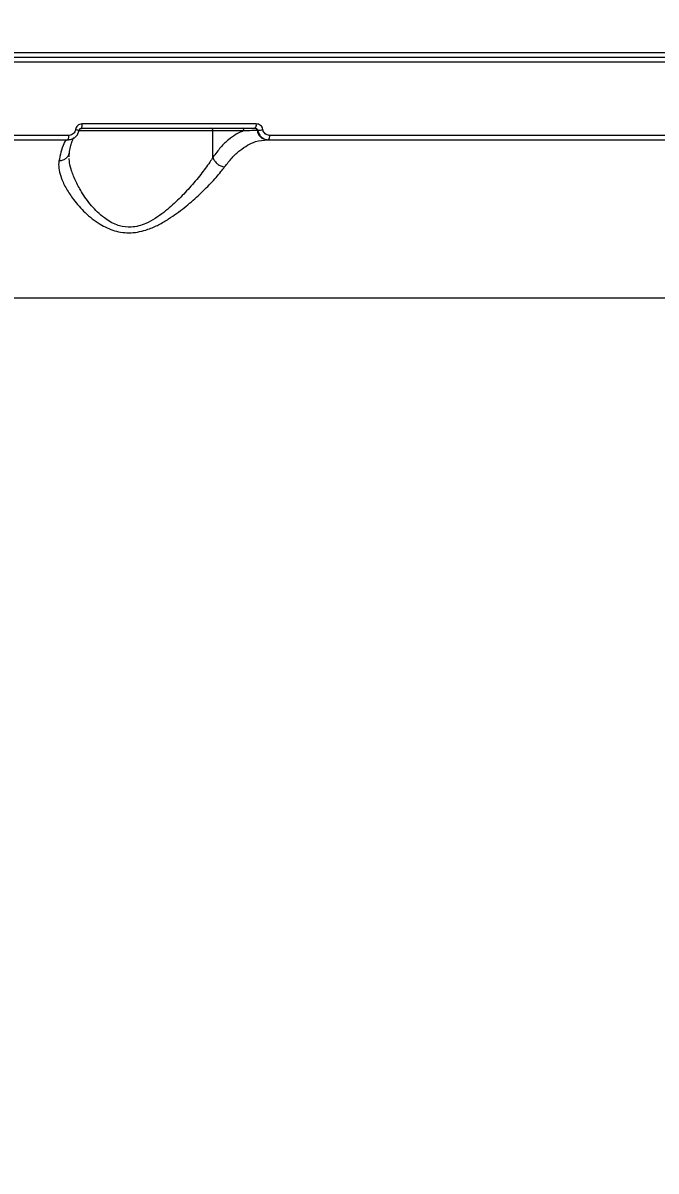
# Model space of a CAD drawing. Header units: millimetres. Extents: x -5238 to 5144, y -3542 to 5092.
# Drawn here: x 753.8 to 892, y -52.2 to 198.4 of the extents above; entities that cross this region are included whole.
import ezdxf

# ---------------------------------------------------------------- set-up
doc = ezdxf.new("R2010")
doc.units = ezdxf.units.MM
for name, color, linetype in [('DIKOM_ОБЪЕКТ', 7, 'Continuous'), ('DIKOM_РАЗМЕР_ЗОНА', 7, 'Continuous'), ('DIKOM_РАЗМЕР_ОБЪЕКТА', 7, 'Continuous')]:
    doc.layers.add(name, color=color, linetype=linetype)
doc.styles.add('style1', font='arial.ttf', dxfattribs={"width": 0.8})
doc.dimstyles.new('1-50', dxfattribs={"dimtxt": 300, "dimasz": 200, "dimexe": 100, "dimexo": 0, "dimgap": 100, "dimtad": 1, "dimtxsty": 'style1', "dimcen": 200, "dimclrd": 7, "dimclre": 7, "dimclrt": 7, "dimadec": 1, "dimazin": 2, "dimtfac": 1, "dimtmove": 0, "dimatfit": 2, "dimfxl": 0, "dimlwd": 25, "dimlwe": 18, "dimarcsym": 0})

# ---------------------------------------------------------------- blocks, each defined once
blk = doc.blocks.new('*D0')
at = {"layer": 'Defpoints', "color": 0, "transparency": 16777216}
for p in [(2469.51, 3229.24), (-4251.52, -643.28), (-419.57, -643.28)]:
    blk.add_point(p, dxfattribs=at)
at = {"layer": 'DIKOM_РАЗМЕР_ОБЪЕКТА', "color": 7, "lineweight": 18, "transparency": 16777216}
for p, q in [((2469.51, 3229.24), (-4351.52, 3229.24)), ((-419.57, -643.28), (-4351.52, -643.28))]:
    blk.add_line(p, q, dxfattribs=at)
at = {"layer": 'DIKOM_РАЗМЕР_ОБЪЕКТА', "color": 7, "lineweight": 25, "transparency": 16777216}
blk.add_line((-4251.52, 3029.24), (-4251.52, -443.28), dxfattribs=at)
at = {"layer": 'DIKOM_РАЗМЕР_ОБЪЕКТА', "color": 7, "transparency": 16777216}
for points in [[(-4284.86, 3029.24), (-4218.19, 3029.24), (-4251.52, 3229.24)], [(-4284.86, -443.28), (-4218.19, -443.28), (-4251.52, -643.28)]]:
    blk.add_solid(points, dxfattribs=at)
at = {"layer": 'DIKOM_РАЗМЕР_ОБЪЕКТА', "color": 7, "transparency": 16777216, "insert": (-4504.8, 1292.98), "char_height": 300, "attachment_point": 5, "rotation": 90, "style": 'style1'}
blk.add_mtext('3900', dxfattribs=at)
blk = doc.blocks.new('*D1')
at = {"layer": 'Defpoints', "color": 0, "transparency": 16777216}
for p in [(-4787.63, 5091.56), (3144.22, 5091.56), (-2554.16, -2403.28)]:
    blk.add_point(p, dxfattribs=at)
at = {"layer": 'DIKOM_РАЗМЕР_ЗОНА', "color": 7, "lineweight": 18, "transparency": 16777216}
for p, q in [((3144.22, 5091.56), (-4887.63, 5091.56)), ((-2554.16, -2403.28), (-4887.63, -2403.28))]:
    blk.add_line(p, q, dxfattribs=at)
at = {"layer": 'DIKOM_РАЗМЕР_ЗОНА', "color": 7, "lineweight": 25, "transparency": 16777216}
blk.add_line((-4787.63, -2203.28), (-4787.63, 4891.56), dxfattribs=at)
at = {"layer": 'DIKOM_РАЗМЕР_ЗОНА', "color": 7, "transparency": 16777216}
for points in [[(-4820.97, 4891.56), (-4754.3, 4891.56), (-4787.63, 5091.56)], [(-4820.97, -2203.28), (-4754.3, -2203.28), (-4787.63, -2403.28)]]:
    blk.add_solid(points, dxfattribs=at)
at = {"layer": 'DIKOM_РАЗМЕР_ЗОНА', "color": 7, "transparency": 16777216, "insert": (-5040.81, 1344.14), "char_height": 300, "attachment_point": 5, "rotation": 90, "style": 'style1'}
blk.add_mtext('7500', dxfattribs=at)
blk = doc.blocks.new('*D2')
at = {"layer": 'Defpoints', "color": 0, "transparency": 16777216}
for p in [(5144.22, 2720.02), (-4054.16, -903.28), (5144.22, -3441.88)]:
    blk.add_point(p, dxfattribs=at)
at = {"layer": 'DIKOM_РАЗМЕР_ЗОНА', "color": 7, "lineweight": 18, "transparency": 16777216}
for p, q in [((5144.22, 2720.02), (5144.22, -3541.88)), ((-4054.16, -903.28), (-4054.16, -3541.88))]:
    blk.add_line(p, q, dxfattribs=at)
at = {"layer": 'DIKOM_РАЗМЕР_ЗОНА', "color": 7, "lineweight": 25, "transparency": 16777216}
blk.add_line((-3854.16, -3441.88), (4944.22, -3441.88), dxfattribs=at)
at = {"layer": 'DIKOM_РАЗМЕР_ЗОНА', "color": 7, "transparency": 16777216}
for points in [[(-3854.16, -3408.54), (-3854.16, -3475.21), (-4054.16, -3441.88)], [(4944.22, -3408.54), (4944.22, -3475.21), (5144.22, -3441.88)]]:
    blk.add_solid(points, dxfattribs=at)
at = {"layer": 'DIKOM_РАЗМЕР_ЗОНА', "color": 7, "transparency": 16777216, "insert": (545.03, -3188.7), "char_height": 300, "attachment_point": 5, "style": 'style1'}
blk.add_mtext('9200', dxfattribs=at)
blk = doc.blocks.new('*D3')
at = {"layer": 'Defpoints', "color": 0, "transparency": 16777216}
for p in [(3889.93, 2956), (-2405.68, -161.05), (3889.93, -2949.28)]:
    blk.add_point(p, dxfattribs=at)
at = {"layer": 'DIKOM_РАЗМЕР_ОБЪЕКТА', "color": 7, "lineweight": 18, "transparency": 16777216}
for p, q in [((3889.93, 2956), (3889.93, -3049.28)), ((-2405.68, -161.05), (-2405.68, -3049.28))]:
    blk.add_line(p, q, dxfattribs=at)
at = {"layer": 'DIKOM_РАЗМЕР_ОБЪЕКТА', "color": 7, "lineweight": 25, "transparency": 16777216}
blk.add_line((-2205.68, -2949.28), (3689.93, -2949.28), dxfattribs=at)
at = {"layer": 'DIKOM_РАЗМЕР_ОБЪЕКТА', "color": 7, "transparency": 16777216}
for points in [[(-2205.68, -2915.95), (-2205.68, -2982.61), (-2405.68, -2949.28)], [(3689.93, -2915.95), (3689.93, -2982.61), (3889.93, -2949.28)]]:
    blk.add_solid(points, dxfattribs=at)
at = {"layer": 'DIKOM_РАЗМЕР_ОБЪЕКТА', "color": 7, "transparency": 16777216, "insert": (742.13, -2696.01), "char_height": 300, "attachment_point": 5, "style": 'style1'}
blk.add_mtext('6300', dxfattribs=at)

msp = doc.modelspace()

# ---------------------------------------------------------------- linework, layer by layer
at = {"layer": 'DIKOM_ОБЪЕКТ', "color": 7, "linetype": 'Continuous', "lineweight": 15}
for p, q in [((1160.374, 191.95), (545.954, 191.95)), ((545.954, 190.948), (1159.86, 190.948)), ((545.954, 189.946), (1160.374, 189.946)), ((766.569, 175.448), (804.537, 175.448)), ((804.757, 176.413), (766.758, 176.413)), ((654.741, 172.948), (763.643, 172.948)), ((763.83, 173.908), (654.837, 173.908)), ((766.062, 174.948), (795.292, 174.948)), ((795.292, 174.948), (802.094, 174.948)), ((795.292, 169.142), (795.292, 174.948)), ((804.926, 175.031), (805.098, 175.031)), ((807.162, 172.948), (807.446, 172.948)), ((807.446, 172.948), (913.95, 172.948)), ((914.261, 173.908), (807.669, 173.908)), ((763.923, 169.24), (763.918, 169.449)), ((603.807, 138.446), (1082.465, 138.446))]:
    msp.add_line(p, q, dxfattribs=at)
for centre, radius, start, end in [((765.353, 176.187), 1.423, 328.70084, 9.14875), ((794.815, 174.97), 0.478, 357.34132, 87.06482), ((801.616, 174.97), 0.478, 357.34132, 87.06482), ((804.46, 174.979), 0.469, 6.36268, 87.66834), ((803.508, 176.191), 1.269, 324.17384, 10.10939), ((762.421, 173.684), 1.427, 328.96558, 9.03268), ((770.661, 205.451), 30.762, 259.95312, 261.45931), ((807.257, 175.292), 2.345, 186.3672, 267.67026), ((804.689, 183.458), 8.437, 272.78373, 280.4171), ((806.439, 173.688), 1.25, 323.727, 10.13485)]:
    msp.add_arc(centre, radius, start, end, dxfattribs=at)
for points, knots in [([(766.758, 176.413), (766.728, 176.413), (766.534, 176.409), (766.176, 176.323), (765.751, 176.05), (765.427, 175.65), (765.338, 175.324), (765.294, 175.161)], [0, 0, 0, 0, 0.0426274, 0.2824567, 0.5216197, 0.7607582, 1, 1, 1, 1]), ([(766.095, 175.03), (766.096, 175.04), (766.102, 175.106), (766.158, 175.223), (766.269, 175.351), (766.417, 175.436), (766.522, 175.441), (766.574, 175.444)], [0, 0, 0, 0, 0.0398343, 0.2692103, 0.5038037, 0.7551609, 1, 1, 1, 1]), ([(804.537, 175.448), (804.603, 175.443), (804.733, 175.432), (804.908, 175.346), (805.032, 175.222), (805.081, 175.114), (805.095, 175.053), (805.097, 175.038), (805.098, 175.031)], [0, 0, 0, 0, 0.2631246, 0.5159535, 0.7520812, 0.9410426, 0.9741606, 1, 1, 1, 1]), ([(806.214, 175.161), (806.211, 175.18), (806.181, 175.364), (806.051, 175.706), (805.718, 176.096), (805.268, 176.363), (804.927, 176.396), (804.757, 176.413)], [0, 0, 0, 0, 0.0278387, 0.2650286, 0.507723, 0.7539591, 1, 1, 1, 1]), ([(763.573, 172.948), (763.348, 172.841), (762.892, 172.624), (762.285, 171.009), (761.888, 169.366), (761.712, 168.464), (761.686, 168.328)], [0, 0, 0, 0, 0.3434998, 0.6969394, 0.9545321, 1, 1, 1, 1]), ([(763.643, 172.948), (763.692, 172.949), (764.016, 172.955), (764.615, 173.098), (765.324, 173.552), (765.866, 174.217), (766.013, 174.76), (766.087, 175.031)], [0, 0, 0, 0, 0.0422551, 0.2819819, 0.5212707, 0.760627, 1, 1, 1, 1]), ([(765.294, 175.161), (765.25, 174.997), (765.161, 174.671), (764.836, 174.271), (764.411, 173.997), (764.053, 173.912), (763.859, 173.908), (763.83, 173.908)], [0, 0, 0, 0, 0.2393998, 0.4786809, 0.7179113, 0.9577159, 1, 1, 1, 1]), ([(763.919, 170), (763.942, 170.123), (764.068, 170.786), (764.298, 171.701), (764.584, 172.658), (764.8, 173.214), (764.942, 173.467), (764.931, 173.453), (764.928, 173.449)], [0, 0, 0, 0, 0.055987, 0.3025936, 0.5441769, 0.7450151, 0.9215622, 1, 1, 1, 1]), ([(802.094, 174.948), (801.525, 174.707), (800.383, 174.224), (798.67, 172.983), (796.951, 171.353), (795.847, 169.882), (795.292, 169.142)], [0, 0, 0, 0, 0.2380435, 0.4781584, 0.7377137, 1, 1, 1, 1]), ([(797.844, 167.009), (798.377, 167.699), (799.449, 169.085), (801.14, 170.65), (802.867, 171.826), (804.866, 172.738), (806.311, 172.87), (807.162, 172.948)], [0, 0, 0, 0, 0.1872817, 0.376544, 0.5570054, 0.739194, 1, 1, 1, 1]), ([(802.094, 174.948), (802.235, 174.956), (802.94, 174.995), (803.898, 175.027), (804.694, 175.03), (804.926, 175.031)], [0, 0, 0, 0, 0.15042, 0.7521172, 1, 1, 1, 1]), ([(805.098, 175.031), (805.104, 174.999), (805.155, 174.692), (805.366, 174.124), (805.902, 173.477), (806.626, 173.033), (807.173, 172.976), (807.446, 172.948)], [0, 0, 0, 0, 0.0286351, 0.2670762, 0.5101439, 0.7556537, 1, 1, 1, 1]), ([(807.669, 173.908), (807.499, 173.924), (807.159, 173.958), (806.71, 174.225), (806.378, 174.614), (806.248, 174.956), (806.217, 175.141), (806.214, 175.161)], [0, 0, 0, 0, 0.2458051, 0.4918025, 0.7342915, 0.9715212, 1, 1, 1, 1]), ([(761.686, 168.328), (761.666, 168.2), (761.57, 167.57), (761.648, 166.33), (762.189, 164.42), (763.231, 162.251), (764.93, 159.712), (767.296, 157), (770.308, 154.586), (773.215, 153.182), (775.577, 152.676), (777.43, 152.592), (779.3, 152.842), (781.333, 153.419), (783.467, 154.368), (786.152, 155.945), (789.081, 158.093), (792.142, 160.768), (794.863, 163.446), (796.736, 165.549), (797.587, 166.671), (797.844, 167.009)], [0, 0, 0, 0, 0.0134542, 0.0663206, 0.1192319, 0.1832729, 0.2473507, 0.326479, 0.4053641, 0.4678587, 0.4990948, 0.5303023, 0.5614409, 0.5926212, 0.634512, 0.6764874, 0.7480835, 0.8197585, 0.8939568, 0.9680632, 1, 1, 1, 1]), ([(763.88, 170.006), (763.873, 169.938), (763.841, 169.624), (763.506, 169.131), (762.915, 168.624), (762.299, 168.399), (761.88, 168.338), (761.732, 168.331), (761.686, 168.328)], [0, 0, 0, 0, 0.0724878, 0.3348231, 0.5971874, 0.8595333, 0.9566373, 1, 1, 1, 1]), ([(763.932, 169.241), (763.921, 169.411), (763.903, 169.7), (763.958, 169.888), (763.98, 169.965)], [0, 0, 0, 0, 0.586518, 1, 1, 1, 1]), ([(795.293, 169.135), (795.293, 169.134), (795.067, 168.778), (794.309, 167.589), (792.659, 165.37), (790.291, 162.543), (787.606, 159.708), (785.075, 157.427), (782.712, 155.732), (780.871, 154.722), (779.081, 154.089), (777.121, 153.765), (775.485, 153.964), (773.484, 154.622), (771.226, 155.97), (768.667, 158.541), (766.651, 161.38), (765.2, 164.085), (764.354, 166.361), (763.936, 167.979), (763.933, 168.72), (763.932, 168.891)], [0, 0, 0, 0, 0.0000423, 0.0343979, 0.1136463, 0.1950727, 0.2707799, 0.3481323, 0.3907658, 0.434339, 0.4644976, 0.4958164, 0.5448207, 0.5568767, 0.6201454, 0.702296, 0.7876468, 0.8564174, 0.9263614, 0.9830093, 1, 1, 1, 1]), ([(795.292, 169.142), (795.293, 169.141), (795.293, 169.138), (795.293, 169.135), (795.293, 169.135)], [0, 0, 0, 0, 0.6182762, 1, 1, 1, 1]), ([(795.293, 169.135), (795.38, 168.894), (795.554, 168.412), (796.109, 167.771), (796.808, 167.284), (797.374, 167.086), (797.718, 167.024), (797.8, 167.014), (797.844, 167.009)], [0, 0, 0, 0, 0.2316343, 0.4632535, 0.6948717, 0.9264967, 0.9610463, 1, 1, 1, 1])]:
    msp.add_open_spline(points, degree=3, knots=knots, dxfattribs=at)

# ---------------------------------------------------------------- dimensions: what is measured, and where the dimension line sits
at = {"layer": 'DIKOM_РАЗМЕР_ЗОНА'}
dim = msp.add_linear_dim(base=(-4787.635, 5091.556), p1=(-2554.164, -2403.276), p2=(3144.22, 5091.556), angle=90, text='7500', dimstyle='1-50', dxfattribs=at)
dim.commit()
dim.dimension.update_dxf_attribs({"geometry": '*D1', "text_midpoint": (-4787.635, 1344.14), "dimtype": 160})
dim = msp.add_linear_dim(base=(5144.22, -3441.876), p1=(-4054.164, -903.276), p2=(5144.22, 2720.022), text='9200', dimstyle='1-50', dxfattribs=at)
dim.commit()
dim.dimension.update_dxf_attribs({"geometry": '*D2', "text_midpoint": (545.028, -3441.876), "dimtype": 160})
at = {"layer": 'DIKOM_РАЗМЕР_ОБЪЕКТА'}
dim = msp.add_linear_dim(base=(-4251.523, -643.276), p1=(2469.506, 3229.243), p2=(-419.568, -643.276), angle=90, text='3900', dimstyle='1-50', dxfattribs=at)
dim.commit()
dim.dimension.update_dxf_attribs({"geometry": '*D0', "text_midpoint": (-4251.523, 1292.984), "dimtype": 160})
dim = msp.add_linear_dim(base=(3889.931, -2949.281), p1=(-2405.679, -161.052), p2=(3889.931, 2956.002), text='6300', dimstyle='1-50', dxfattribs=at)
dim.commit()
dim.dimension.update_dxf_attribs({"geometry": '*D3', "text_midpoint": (742.126, -2949.281), "dimtype": 160})

doc.saveas('drawing.dxf')
